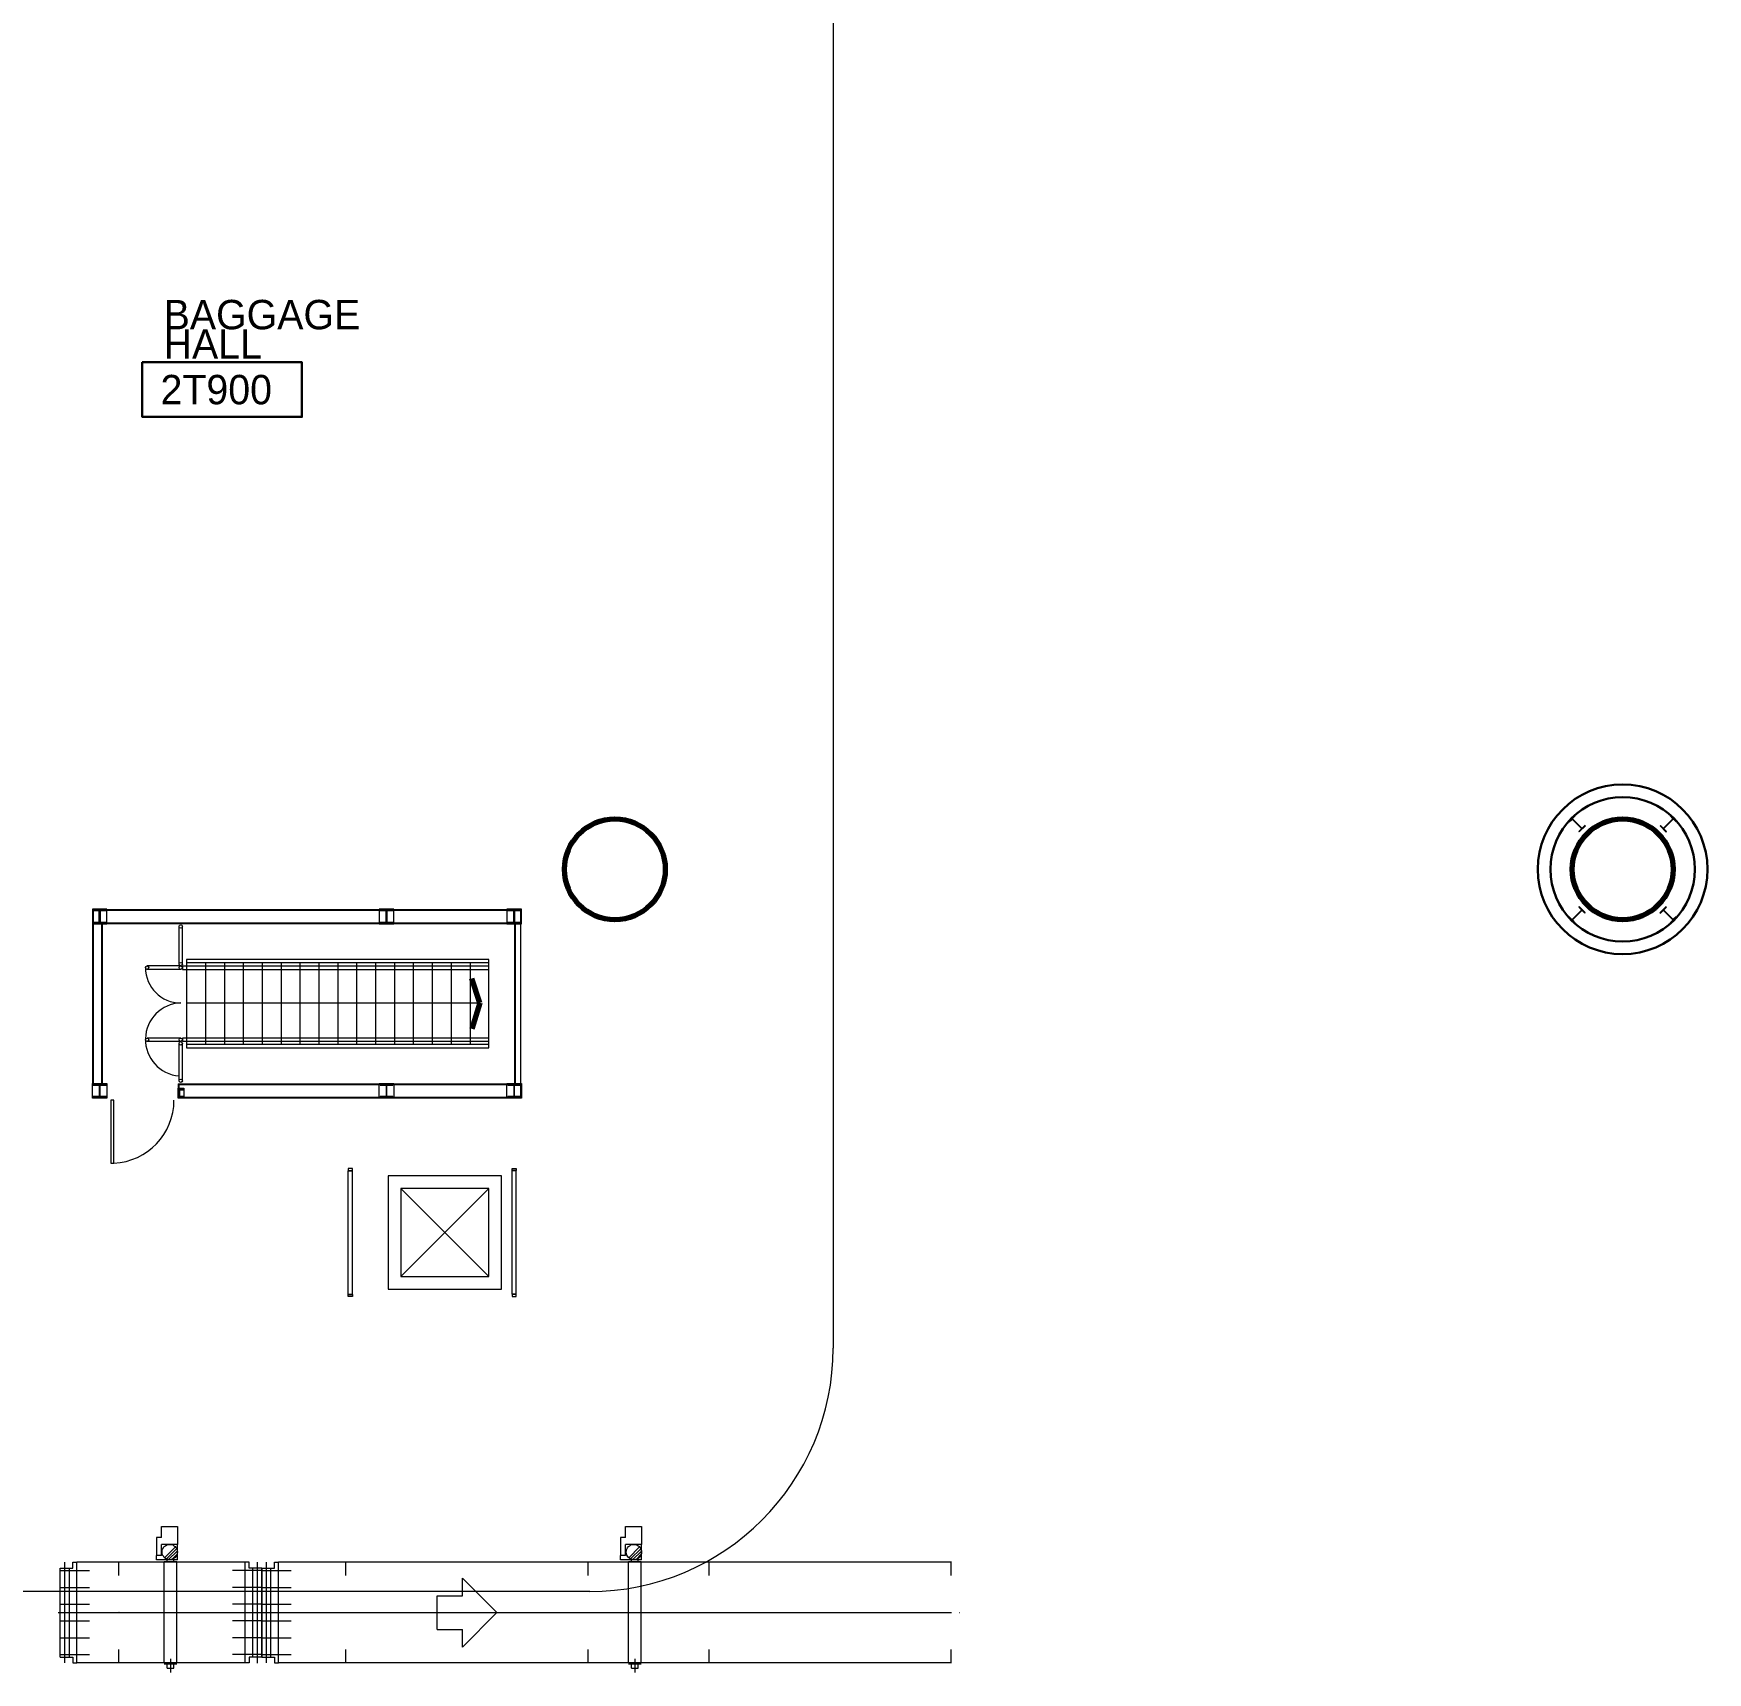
# Model space of a CAD drawing. Header units: metres. Extents: x 1807 to 3745, y 842 to 1968.
# Drawn here: x 3503.08 to 3523.01, y 1406.44 to 1425.95 of the extents above; entities that cross this region are included whole.
import ezdxf
from ezdxf.enums import TextEntityAlignment as Align

# ---------------------------------------------------------------- set-up
doc = ezdxf.new("R2010")
doc.units = ezdxf.units.M
doc.header["$MEASUREMENT"] = 0
doc.linetypes.add('DGN2', pattern=[9.732586, 4.866293, -4.866293])
for name, color, linetype, lineweight in [('Level 1', 7, 'Continuous', 0), ('Level 31', 7, 'Continuous', 0), ('Level 33', 7, 'Continuous', 0), ('TRIRIGA DOOR BOX', 7, 'Continuous', 0)]:
    doc.layers.add(name, color=color, linetype=linetype, lineweight=lineweight)
doc.styles.add('Style-CHAR_FAST_FONT', font='CHAR_FAST_FONT.shx', dxfattribs={"height": 0.2})

msp = doc.modelspace()

# ---------------------------------------------------------------- linework, layer by layer
at = {"layer": 'Level 1', "color": 7, "linetype": 'Continuous', "lineweight": 0}
for p, q in [((3512.6, 1433.7), (3512.6, 1410.3)), ((3504.9, 1414.885), (3504.9, 1413.915)), ((3508.5, 1414.885), (3504.9, 1414.885)), ((3505.125, 1414.885), (3505.125, 1413.915)), ((3505.35, 1414.885), (3505.35, 1413.915)), ((3505.575, 1414.885), (3505.575, 1413.915)), ((3505.8, 1414.885), (3505.8, 1413.915)), ((3506.025, 1414.885), (3506.025, 1413.915)), ((3506.25, 1414.885), (3506.25, 1413.915)), ((3506.475, 1414.885), (3506.475, 1413.915)), ((3506.7, 1414.885), (3506.7, 1413.915)), ((3506.925, 1414.885), (3506.925, 1413.915)), ((3507.15, 1414.885), (3507.15, 1413.915)), ((3507.375, 1414.885), (3507.375, 1413.915)), ((3507.6, 1414.885), (3507.6, 1413.915)), ((3507.825, 1414.885), (3507.825, 1413.915)), ((3508.05, 1414.885), (3508.05, 1413.915)), ((3508.275, 1414.885), (3508.275, 1413.915)), ((3508.5, 1414.845), (3504.85, 1414.845)), ((3504.85, 1414.845), (3504.85, 1414.809)), ((3504.85, 1414.809), (3508.5, 1414.809)), ((3504.9, 1414.409), (3508.393, 1414.409)), ((3508.5, 1413.991), (3504.85, 1413.991)), ((3504.85, 1413.991), (3504.85, 1413.955)), ((3504.85, 1413.955), (3508.5, 1413.955)), ((3508.5, 1413.915), (3504.9, 1413.915)), ((3503.778, 1413.45), (3503.952, 1413.45)), ((3503.778, 1413.275), (3503.778, 1413.45)), ((3503.952, 1413.45), (3503.952, 1413.275)), ((3504.798, 1413.275), (3504.798, 1413.395)), ((3504.798, 1413.395), (3504.868, 1413.395)), ((3504.868, 1413.395), (3504.868, 1413.275)), ((3503.952, 1413.275), (3503.778, 1413.275)), ((3504, 1413.251), (3504, 1412.501)), ((3504.035, 1413.251), (3504, 1413.251)), ((3504.035, 1412.501), (3504.035, 1413.251)), ((3504.868, 1413.275), (3504.798, 1413.275)), ((3504, 1412.501), (3504.035, 1412.501)), ((3508.5, 1411.15), (3507.45, 1412.2)), ((3507.45, 1411.15), (3508.5, 1412.2)), ((3504.79, 1407.962), (3504.6, 1407.962)), ((3504.6, 1407.83), (3504.6, 1407.962)), ((3504.767, 1407.932), (3504.638, 1407.803)), ((3504.781, 1407.911), (3504.659, 1407.789)), ((3504.79, 1407.78), (3504.79, 1407.962)), ((3510.318, 1407.962), (3510.128, 1407.962)), ((3510.128, 1407.83), (3510.128, 1407.962)), ((3510.294, 1407.932), (3510.166, 1407.803)), ((3510.309, 1407.911), (3510.187, 1407.789)), ((3510.318, 1407.78), (3510.318, 1407.962)), ((3503.545, 1407.75), (3503.595, 1407.75)), ((3503.545, 1407.68), (3503.545, 1407.75)), ((3505.595, 1407.75), (3503.595, 1407.75)), ((3504.095, 1407.59), (3504.095, 1407.75)), ((3504.6, 1407.83), (3504.54, 1407.83)), ((3504.54, 1407.78), (3504.54, 1407.83)), ((3504.79, 1407.78), (3504.54, 1407.78)), ((3504.635, 1407.76), (3504.785, 1407.76)), ((3504.67, 1407.76), (3504.67, 1407.78)), ((3504.789, 1407.883), (3504.686, 1407.781)), ((3504.786, 1407.845), (3504.725, 1407.784)), ((3504.75, 1407.76), (3504.75, 1407.78)), ((3505.645, 1407.75), (3505.595, 1407.75)), ((3505.645, 1407.68), (3505.645, 1407.75)), ((3505.945, 1407.75), (3505.995, 1407.75)), ((3505.945, 1407.68), (3505.945, 1407.75)), ((3514.008, 1407.75), (3505.995, 1407.75)), ((3506.797, 1407.59), (3506.797, 1407.75)), ((3509.681, 1407.59), (3509.681, 1407.75)), ((3510.128, 1407.83), (3510.068, 1407.83)), ((3510.068, 1407.78), (3510.068, 1407.83)), ((3510.318, 1407.78), (3510.068, 1407.78)), ((3510.163, 1407.76), (3510.313, 1407.76)), ((3510.198, 1407.76), (3510.198, 1407.78)), ((3510.317, 1407.883), (3510.214, 1407.781)), ((3510.314, 1407.845), (3510.252, 1407.784)), ((3510.278, 1407.76), (3510.278, 1407.78)), ((3511.123, 1407.59), (3511.123, 1407.75)), ((3514.006, 1407.59), (3514.006, 1407.75)), ((3503.395, 1406.62), (3503.395, 1407.68)), ((3503.395, 1407.68), (3503.545, 1407.68)), ((3503.395, 1407.65), (3503.745, 1407.65)), ((3505.795, 1407.65), (3505.445, 1407.65)), ((3505.795, 1407.68), (3505.645, 1407.68)), ((3505.795, 1407.68), (3505.795, 1406.62)), ((3505.795, 1406.62), (3505.795, 1407.68)), ((3505.795, 1407.68), (3505.945, 1407.68)), ((3505.795, 1407.65), (3506.145, 1407.65)), ((3508.184, 1407.56), (3508.594, 1407.15)), ((3508.184, 1407.35), (3508.184, 1407.56)), ((3509.7, 1407.4), (3497.627, 1407.4)), ((3503.395, 1407.45), (3503.745, 1407.45)), ((3505.795, 1407.45), (3505.445, 1407.45)), ((3505.795, 1407.45), (3506.145, 1407.45)), ((3507.884, 1406.95), (3507.884, 1407.35)), ((3507.884, 1407.35), (3508.184, 1407.35)), ((3503.394, 1407.149), (3503.396, 1407.151)), ((3503.394, 1407.151), (3503.396, 1407.149)), ((3503.395, 1407.25), (3503.745, 1407.25)), ((3503.594, 1407.149), (3503.596, 1407.151)), ((3503.594, 1407.151), (3503.596, 1407.149)), ((3504.096, 1407.151), (3504.094, 1407.149)), ((3504.096, 1407.149), (3504.094, 1407.151)), ((3504.094, 1407.149), (3504.096, 1407.151)), ((3504.094, 1407.151), (3504.096, 1407.149)), ((3504.194, 1407.149), (3504.196, 1407.151)), ((3504.194, 1407.151), (3504.196, 1407.149)), ((3505.795, 1407.25), (3505.445, 1407.25)), ((3505.596, 1407.151), (3505.594, 1407.149)), ((3505.596, 1407.149), (3505.594, 1407.151)), ((3505.596, 1407.151), (3505.594, 1407.149)), ((3505.596, 1407.149), (3505.594, 1407.151)), ((3505.796, 1407.151), (3505.794, 1407.149)), ((3505.796, 1407.149), (3505.794, 1407.151)), ((3505.794, 1407.149), (3505.796, 1407.151)), ((3505.794, 1407.151), (3505.796, 1407.149)), ((3505.795, 1407.25), (3506.145, 1407.25)), ((3505.994, 1407.149), (3505.996, 1407.151)), ((3505.994, 1407.151), (3505.996, 1407.149)), ((3506.796, 1407.149), (3506.798, 1407.151)), ((3506.796, 1407.151), (3506.798, 1407.149)), ((3506.896, 1407.149), (3506.898, 1407.151)), ((3506.896, 1407.151), (3506.898, 1407.149)), ((3508.184, 1406.74), (3508.594, 1407.15)), ((3508.238, 1407.149), (3508.24, 1407.151)), ((3508.238, 1407.151), (3508.24, 1407.149)), ((3508.593, 1407.149), (3508.595, 1407.151)), ((3508.593, 1407.151), (3508.595, 1407.149)), ((3509.624, 1407.151), (3509.622, 1407.149)), ((3509.624, 1407.149), (3509.622, 1407.151)), ((3509.68, 1407.149), (3509.682, 1407.151)), ((3509.68, 1407.151), (3509.682, 1407.149)), ((3509.78, 1407.149), (3509.782, 1407.151)), ((3509.78, 1407.151), (3509.782, 1407.149)), ((3511.122, 1407.149), (3511.124, 1407.151)), ((3511.122, 1407.151), (3511.124, 1407.149)), ((3511.124, 1407.151), (3511.122, 1407.149)), ((3511.124, 1407.149), (3511.122, 1407.151)), ((3511.222, 1407.149), (3511.224, 1407.151)), ((3511.222, 1407.151), (3511.224, 1407.149)), ((3514.005, 1407.149), (3514.008, 1407.151)), ((3514.005, 1407.151), (3514.008, 1407.149)), ((3514.105, 1407.149), (3514.108, 1407.151)), ((3514.105, 1407.151), (3514.108, 1407.149)), ((3503.395, 1407.05), (3503.745, 1407.05)), ((3505.795, 1407.05), (3505.445, 1407.05)), ((3505.795, 1407.05), (3506.145, 1407.05)), ((3507.884, 1406.95), (3508.184, 1406.95)), ((3508.184, 1406.74), (3508.184, 1406.95)), ((3503.395, 1406.85), (3503.745, 1406.85)), ((3504.095, 1406.55), (3504.095, 1406.71)), ((3505.795, 1406.85), (3505.445, 1406.85)), ((3505.795, 1406.85), (3506.145, 1406.85)), ((3506.797, 1406.55), (3506.797, 1406.71)), ((3509.681, 1406.55), (3509.681, 1406.71)), ((3511.123, 1406.55), (3511.123, 1406.71)), ((3514.006, 1406.55), (3514.006, 1406.71)), ((3503.395, 1406.65), (3503.745, 1406.65)), ((3503.395, 1406.62), (3503.545, 1406.62)), ((3503.545, 1406.62), (3503.545, 1406.55)), ((3503.545, 1406.55), (3503.595, 1406.55)), ((3505.595, 1406.55), (3503.595, 1406.55)), ((3504.635, 1406.54), (3504.785, 1406.54)), ((3504.67, 1406.49), (3504.67, 1406.54)), ((3504.75, 1406.49), (3504.75, 1406.54)), ((3505.795, 1406.65), (3505.445, 1406.65)), ((3505.645, 1406.55), (3505.595, 1406.55)), ((3505.795, 1406.62), (3505.645, 1406.62)), ((3505.645, 1406.62), (3505.645, 1406.55)), ((3505.795, 1406.65), (3506.145, 1406.65)), ((3505.795, 1406.62), (3505.945, 1406.62)), ((3505.945, 1406.62), (3505.945, 1406.55)), ((3505.945, 1406.55), (3505.995, 1406.55)), ((3514.008, 1406.55), (3505.995, 1406.55)), ((3510.163, 1406.54), (3510.313, 1406.54)), ((3510.198, 1406.49), (3510.198, 1406.54)), ((3510.278, 1406.49), (3510.278, 1406.54)), ((3504.67, 1406.49), (3504.75, 1406.49)), ((3510.198, 1406.49), (3510.278, 1406.49))]:
    msp.add_line(p, q, dxfattribs=at)
at = {"layer": 'Level 1', "color": 7, "linetype": 'Continuous', "lineweight": 13}
for p, q in [((3521.43, 1416.643), (3521.358, 1416.571)), ((3521.358, 1416.571), (3521.364, 1416.566)), ((3521.364, 1416.566), (3521.393, 1416.595)), ((3521.403, 1416.595), (3521.507, 1416.491)), ((3521.407, 1416.609), (3521.435, 1416.638)), ((3521.51, 1416.494), (3521.407, 1416.598)), ((3521.435, 1416.638), (3521.43, 1416.643)), ((3521.507, 1416.48), (3521.478, 1416.451)), ((3521.484, 1416.446), (3521.556, 1416.517)), ((3521.55, 1416.523), (3521.521, 1416.494)), ((3521.556, 1416.517), (3521.55, 1416.523)), ((3522.451, 1416.522), (3522.446, 1416.516)), ((3522.446, 1416.516), (3522.517, 1416.444)), ((3522.48, 1416.493), (3522.451, 1416.522)), ((3522.595, 1416.597), (3522.491, 1416.493)), ((3522.494, 1416.49), (3522.598, 1416.593)), ((3522.523, 1416.45), (3522.494, 1416.479)), ((3522.571, 1416.642), (3522.566, 1416.636)), ((3522.566, 1416.636), (3522.595, 1416.607)), ((3522.643, 1416.57), (3522.571, 1416.642)), ((3522.609, 1416.593), (3522.637, 1416.565)), ((3522.637, 1416.565), (3522.643, 1416.57)), ((3521.478, 1416.451), (3521.484, 1416.446)), ((3522.517, 1416.444), (3522.523, 1416.45)), ((3503.783, 1415.521), (3508.882, 1415.521)), ((3503.783, 1413.45), (3503.783, 1415.521)), ((3503.789, 1415.514), (3503.789, 1413.45)), ((3503.789, 1415.514), (3508.876, 1415.514)), ((3503.789, 1415.505), (3503.789, 1415.514)), ((3503.789, 1415.514), (3503.941, 1415.514)), ((3503.86, 1415.505), (3503.789, 1415.505)), ((3503.86, 1415.372), (3503.86, 1415.505)), ((3503.941, 1415.505), (3503.87, 1415.505)), ((3503.87, 1415.505), (3503.87, 1415.372)), ((3503.941, 1415.514), (3503.941, 1415.505)), ((3507.204, 1415.505), (3507.204, 1415.514)), ((3507.204, 1415.514), (3507.356, 1415.514)), ((3507.275, 1415.505), (3507.204, 1415.505)), ((3507.275, 1415.372), (3507.275, 1415.505)), ((3507.356, 1415.505), (3507.285, 1415.505)), ((3507.285, 1415.505), (3507.285, 1415.372)), ((3507.356, 1415.514), (3507.356, 1415.505)), ((3508.724, 1415.505), (3508.724, 1415.514)), ((3508.724, 1415.514), (3508.876, 1415.514)), ((3508.795, 1415.505), (3508.724, 1415.505)), ((3508.795, 1415.372), (3508.795, 1415.505)), ((3508.876, 1415.505), (3508.805, 1415.505)), ((3508.805, 1415.505), (3508.805, 1415.372)), ((3508.876, 1415.514), (3508.876, 1413.286)), ((3508.876, 1415.514), (3508.876, 1415.505)), ((3508.882, 1413.281), (3508.882, 1415.521)), ((3521.506, 1415.51), (3521.402, 1415.407)), ((3521.405, 1415.403), (3521.509, 1415.507)), ((3521.483, 1415.556), (3521.477, 1415.55)), ((3521.477, 1415.55), (3521.506, 1415.521)), ((3521.554, 1415.484), (3521.483, 1415.556)), ((3521.52, 1415.507), (3521.549, 1415.478)), ((3521.549, 1415.478), (3521.554, 1415.484)), ((3522.516, 1415.554), (3522.444, 1415.483)), ((3522.444, 1415.483), (3522.45, 1415.477)), ((3522.45, 1415.477), (3522.479, 1415.506)), ((3522.49, 1415.506), (3522.593, 1415.402)), ((3522.493, 1415.52), (3522.522, 1415.549)), ((3522.597, 1415.405), (3522.493, 1415.509)), ((3522.522, 1415.549), (3522.516, 1415.554)), ((3503.789, 1415.362), (3503.789, 1415.372)), ((3503.789, 1415.372), (3503.86, 1415.372)), ((3503.941, 1415.362), (3503.789, 1415.362)), ((3503.87, 1415.372), (3503.941, 1415.372)), ((3503.891, 1415.362), (3508.812, 1415.362)), ((3503.891, 1413.45), (3503.891, 1415.362)), ((3503.9, 1415.353), (3508.803, 1415.353)), ((3503.9, 1413.45), (3503.9, 1415.353)), ((3503.941, 1415.372), (3503.941, 1415.362)), ((3504.81, 1414.871), (3504.81, 1415.319)), ((3504.85, 1414.871), (3504.85, 1415.319)), ((3507.204, 1415.362), (3507.204, 1415.372)), ((3507.204, 1415.372), (3507.275, 1415.372)), ((3507.356, 1415.362), (3507.204, 1415.362)), ((3507.285, 1415.372), (3507.356, 1415.372)), ((3507.356, 1415.372), (3507.356, 1415.362)), ((3508.724, 1415.362), (3508.724, 1415.372)), ((3508.724, 1415.372), (3508.795, 1415.372)), ((3508.876, 1415.362), (3508.724, 1415.362)), ((3508.803, 1415.353), (3508.803, 1413.447)), ((3508.805, 1415.372), (3508.876, 1415.372)), ((3508.812, 1415.362), (3508.812, 1413.438)), ((3508.876, 1415.372), (3508.876, 1415.362)), ((3521.363, 1415.435), (3521.357, 1415.43)), ((3521.357, 1415.43), (3521.429, 1415.358)), ((3521.391, 1415.407), (3521.363, 1415.435)), ((3521.434, 1415.364), (3521.405, 1415.393)), ((3521.429, 1415.358), (3521.434, 1415.364)), ((3522.593, 1415.391), (3522.565, 1415.362)), ((3522.565, 1415.362), (3522.57, 1415.357)), ((3522.57, 1415.357), (3522.642, 1415.429)), ((3522.636, 1415.434), (3522.607, 1415.405)), ((3522.642, 1415.429), (3522.636, 1415.434)), ((3508.5, 1414.925), (3504.9, 1414.925)), ((3504.9, 1414.925), (3504.9, 1413.875)), ((3508.5, 1413.875), (3508.5, 1414.925)), ((3504.83, 1414.849), (3504.43, 1414.849)), ((3504.83, 1414.809), (3504.43, 1414.809)), ((3504.83, 1413.991), (3504.43, 1413.991)), ((3504.83, 1413.951), (3504.43, 1413.951)), ((3504.81, 1413.482), (3504.81, 1413.928)), ((3504.85, 1413.482), (3504.85, 1413.928)), ((3504.9, 1413.875), (3508.5, 1413.875)), ((3503.789, 1413.438), (3503.789, 1413.428)), ((3503.941, 1413.438), (3503.789, 1413.438)), ((3503.789, 1413.428), (3503.86, 1413.428)), ((3503.86, 1413.296), (3503.789, 1413.296)), ((3503.789, 1413.296), (3503.789, 1413.286)), ((3503.789, 1413.286), (3503.941, 1413.286)), ((3503.86, 1413.428), (3503.86, 1413.296)), ((3503.87, 1413.296), (3503.87, 1413.428)), ((3503.87, 1413.428), (3503.941, 1413.428)), ((3503.941, 1413.296), (3503.87, 1413.296)), ((3503.941, 1413.428), (3503.941, 1413.438)), ((3503.941, 1413.286), (3503.941, 1413.296)), ((3504.798, 1413.447), (3508.803, 1413.447)), ((3504.798, 1413.447), (3504.798, 1413.281)), ((3504.807, 1413.438), (3508.812, 1413.438)), ((3504.807, 1413.438), (3504.807, 1413.395)), ((3504.859, 1413.386), (3504.808, 1413.386)), ((3504.808, 1413.386), (3504.808, 1413.284)), ((3504.818, 1413.294), (3504.818, 1413.376)), ((3504.818, 1413.376), (3504.859, 1413.376)), ((3504.859, 1413.294), (3504.818, 1413.294)), ((3504.859, 1413.376), (3504.859, 1413.386)), ((3504.859, 1413.284), (3504.859, 1413.294)), ((3504.868, 1413.286), (3508.876, 1413.286)), ((3507.204, 1413.438), (3507.204, 1413.428)), ((3507.356, 1413.438), (3507.204, 1413.438)), ((3507.204, 1413.428), (3507.275, 1413.428)), ((3507.275, 1413.296), (3507.204, 1413.296)), ((3507.204, 1413.296), (3507.204, 1413.286)), ((3507.204, 1413.286), (3507.356, 1413.286)), ((3507.275, 1413.428), (3507.275, 1413.296)), ((3507.285, 1413.296), (3507.285, 1413.428)), ((3507.285, 1413.428), (3507.356, 1413.428)), ((3507.356, 1413.296), (3507.285, 1413.296)), ((3507.356, 1413.428), (3507.356, 1413.438)), ((3507.356, 1413.286), (3507.356, 1413.296)), ((3508.724, 1413.438), (3508.724, 1413.428)), ((3508.876, 1413.438), (3508.724, 1413.438)), ((3508.724, 1413.428), (3508.795, 1413.428)), ((3508.795, 1413.296), (3508.724, 1413.296)), ((3508.724, 1413.296), (3508.724, 1413.286)), ((3508.724, 1413.286), (3508.876, 1413.286)), ((3508.795, 1413.428), (3508.795, 1413.296)), ((3508.805, 1413.296), (3508.805, 1413.428)), ((3508.805, 1413.428), (3508.876, 1413.428)), ((3508.876, 1413.296), (3508.805, 1413.296)), ((3508.876, 1413.428), (3508.876, 1413.438)), ((3508.876, 1413.286), (3508.876, 1413.296)), ((3504.808, 1413.284), (3504.859, 1413.284)), ((3504.868, 1413.281), (3508.882, 1413.281)), ((3506.875, 1412.438), (3506.825, 1412.438)), ((3506.825, 1412.438), (3506.825, 1412.413)), ((3506.825, 1412.413), (3506.875, 1412.413)), ((3506.825, 1410.943), (3506.825, 1412.408)), ((3506.825, 1412.408), (3506.875, 1412.408)), ((3506.875, 1412.413), (3506.875, 1412.438)), ((3506.875, 1410.943), (3506.875, 1412.408)), ((3508.65, 1412.35), (3507.3, 1412.35)), ((3507.3, 1412.35), (3507.3, 1411)), ((3508.65, 1411), (3508.65, 1412.35)), ((3508.775, 1412.413), (3508.775, 1412.438)), ((3508.775, 1412.438), (3508.825, 1412.438)), ((3508.825, 1412.413), (3508.775, 1412.413)), ((3508.775, 1410.943), (3508.775, 1412.408)), ((3508.825, 1412.408), (3508.775, 1412.408)), ((3508.825, 1412.438), (3508.825, 1412.413)), ((3508.825, 1410.943), (3508.825, 1412.408)), ((3508.5, 1412.2), (3507.45, 1412.2)), ((3507.45, 1412.2), (3507.45, 1411.15)), ((3508.5, 1411.15), (3508.5, 1412.2)), ((3507.45, 1411.15), (3508.5, 1411.15)), ((3506.825, 1410.943), (3506.875, 1410.943)), ((3506.825, 1410.938), (3506.875, 1410.938)), ((3506.825, 1410.913), (3506.825, 1410.938)), ((3506.875, 1410.913), (3506.825, 1410.913)), ((3506.875, 1410.938), (3506.875, 1410.913)), ((3507.3, 1411), (3508.65, 1411)), ((3508.825, 1410.943), (3508.775, 1410.943)), ((3508.825, 1410.938), (3508.775, 1410.938)), ((3508.775, 1410.938), (3508.775, 1410.913)), ((3508.775, 1410.913), (3508.825, 1410.913)), ((3508.825, 1410.913), (3508.825, 1410.938))]:
    msp.add_line(p, q, dxfattribs=at)
at = {"layer": 'Level 1', "color": 7, "linetype": 'DGN2', "lineweight": 0}
for p, q in [((3503.952, 1415.526), (3503.778, 1415.526)), ((3503.778, 1415.526), (3503.778, 1415.351)), ((3503.952, 1415.351), (3503.952, 1415.526)), ((3507.367, 1415.526), (3507.193, 1415.526)), ((3507.193, 1415.526), (3507.193, 1415.351)), ((3507.367, 1415.351), (3507.367, 1415.526)), ((3508.887, 1415.526), (3508.713, 1415.526)), ((3508.713, 1415.526), (3508.713, 1415.351)), ((3508.887, 1415.351), (3508.887, 1415.526)), ((3503.778, 1415.351), (3503.952, 1415.351)), ((3507.193, 1415.351), (3507.367, 1415.351)), ((3508.713, 1415.351), (3508.887, 1415.351)), ((3507.193, 1413.45), (3507.367, 1413.45)), ((3507.193, 1413.275), (3507.193, 1413.45)), ((3507.367, 1413.45), (3507.367, 1413.275)), ((3508.713, 1413.45), (3508.887, 1413.45)), ((3508.713, 1413.275), (3508.713, 1413.45)), ((3508.887, 1413.45), (3508.887, 1413.275)), ((3507.367, 1413.275), (3507.193, 1413.275)), ((3508.887, 1413.275), (3508.713, 1413.275))]:
    msp.add_line(p, q, dxfattribs=at)
at = {"layer": 'Level 1', "color": 7, "linetype": 'Continuous', "lineweight": 70}
for q in [(3508.297, 1414.699), (3508.297, 1414.101)]:
    msp.add_line((3508.393, 1414.409), q, dxfattribs=at)
at = {"layer": 'Level 1', "color": 7, "linetype": 'Continuous', "lineweight": 0, "ltscale": 4}
for p, q in [((3504.6, 1408.174), (3504.79, 1408.174)), ((3504.6, 1408.042), (3504.6, 1408.174)), ((3504.79, 1408.174), (3504.79, 1407.962)), ((3510.128, 1408.174), (3510.318, 1408.174)), ((3510.128, 1408.042), (3510.128, 1408.174)), ((3510.318, 1408.174), (3510.318, 1407.962)), ((3504.54, 1408.042), (3504.54, 1407.83)), ((3504.6, 1408.042), (3504.54, 1408.042)), ((3510.068, 1408.042), (3510.068, 1407.83)), ((3510.128, 1408.042), (3510.068, 1408.042)), ((3503.45, 1406.55), (3503.45, 1407.751)), ((3503.595, 1406.55), (3503.595, 1407.75)), ((3504.635, 1406.55), (3504.635, 1407.75)), ((3504.785, 1406.55), (3504.785, 1407.75)), ((3505.595, 1407.75), (3505.595, 1406.55)), ((3505.74, 1407.75), (3505.74, 1406.549)), ((3505.85, 1406.55), (3505.85, 1407.751)), ((3505.995, 1406.55), (3505.995, 1407.75)), ((3510.163, 1406.55), (3510.163, 1407.75)), ((3510.313, 1406.55), (3510.313, 1407.75)), ((3503.505, 1406.62), (3503.505, 1407.68)), ((3505.685, 1407.68), (3505.685, 1406.62)), ((3505.905, 1406.62), (3505.905, 1407.68)), ((3503.372, 1407.15), (3514.008, 1407.15)), ((3504.71, 1406.6), (3504.71, 1406.436)), ((3510.238, 1406.6), (3510.238, 1406.436))]:
    msp.add_line(p, q, dxfattribs=at)
at = {"layer": 'Level 1', "color": 7, "linetype": 'Continuous', "lineweight": 30}
for radius in [1.01, 0.86]:
    msp.add_circle((3522, 1416), radius, dxfattribs=at)
at = {"layer": 'Level 1', "color": 7, "linetype": 'Continuous', "lineweight": 70}
for centre in [(3510, 1416), (3522, 1416)]:
    msp.add_circle(centre, 0.6, dxfattribs=at)
at = {"layer": 'Level 1', "color": 7, "linetype": 'Continuous', "lineweight": 13}
for centre in [(3504.83, 1415.319), (3504.83, 1414.871), (3504.43, 1414.829), (3504.83, 1414.829), (3504.43, 1413.971), (3504.83, 1413.971), (3504.83, 1413.928), (3504.83, 1413.482)]:
    msp.add_circle(centre, 0.02, dxfattribs=at)
at = {"layer": 'Level 1', "color": 7, "linetype": 'Continuous', "lineweight": 0}
for centre in [(3504.699, 1407.871), (3510.227, 1407.871)]:
    msp.add_circle(centre, 0.091, dxfattribs=at)
at = {"layer": 'Level 1', "color": 7, "linetype": 'Continuous', "lineweight": 13}
for centre, start, end in [((3521.398, 1416.589), 45, 135), ((3521.412, 1416.603), 135, 225), ((3521.502, 1416.485), 315, 45), ((3521.516, 1416.499), 225, 315), ((3522.485, 1416.498), 225, 315), ((3522.499, 1416.484), 135, 225), ((3522.589, 1416.602), 315, 45), ((3522.603, 1416.588), 45, 135), ((3521.501, 1415.516), 315, 45), ((3521.515, 1415.502), 45, 135), ((3522.484, 1415.501), 45, 135), ((3522.498, 1415.515), 135, 225), ((3521.397, 1415.412), 225, 315), ((3521.411, 1415.398), 135, 225), ((3522.588, 1415.397), 315, 45), ((3522.602, 1415.411), 225, 315)]:
    msp.add_arc(centre, 0.0076, start, end, dxfattribs=at)
at = {"layer": 'Level 1', "color": 7, "linetype": 'DGN2', "lineweight": 0}
for centre, radius, start, end in [((3504.83, 1414.829), 0.42, 180, 270), ((3504.846, 1413.974), 0.436, 92.0632, 265.3019)]:
    msp.add_arc(centre, radius, start, end, dxfattribs=at)
at = {"layer": 'Level 1', "color": 7, "linetype": 'Continuous', "lineweight": 0}
for centre, radius, start in [((3504, 1413.251), 0.75, 272.6026), ((3509.7, 1410.3), 2.9, 270)]:
    msp.add_arc(centre, radius, start, 0, dxfattribs=at)
at = {"layer": 'TRIRIGA DOOR BOX', "color": 251, "linetype": 'Continuous', "lineweight": 30, "true_color": 0x555555}
msp.add_lwpolyline([(3504.373, 1422.037), (3506.273, 1422.037), (3506.273, 1421.387), (3504.373, 1421.387)], close=True, dxfattribs=at)

# ---------------------------------------------------------------- texts
at = {"layer": 'Level 31', "color": 7, "linetype": 'Continuous', "lineweight": 30, "insert": (3504.627, 1422.43), "char_height": 0.35, "width": 2.54949, "attachment_point": 4, "line_spacing_factor": 0.6, "style": 'Style-CHAR_FAST_FONT'}
msp.add_mtext('BAGGAGE\\PHALL\\P', dxfattribs=at)
at = {"layer": 'Level 33', "color": 7, "linetype": 'Continuous', "lineweight": 30, "style": 'Style-CHAR_FAST_FONT'}
msp.add_text('2T900', height=0.35, dxfattribs=at).set_placement((3504.59, 1421.712), align=Align.MIDDLE_LEFT)

doc.saveas('drawing.dxf')
